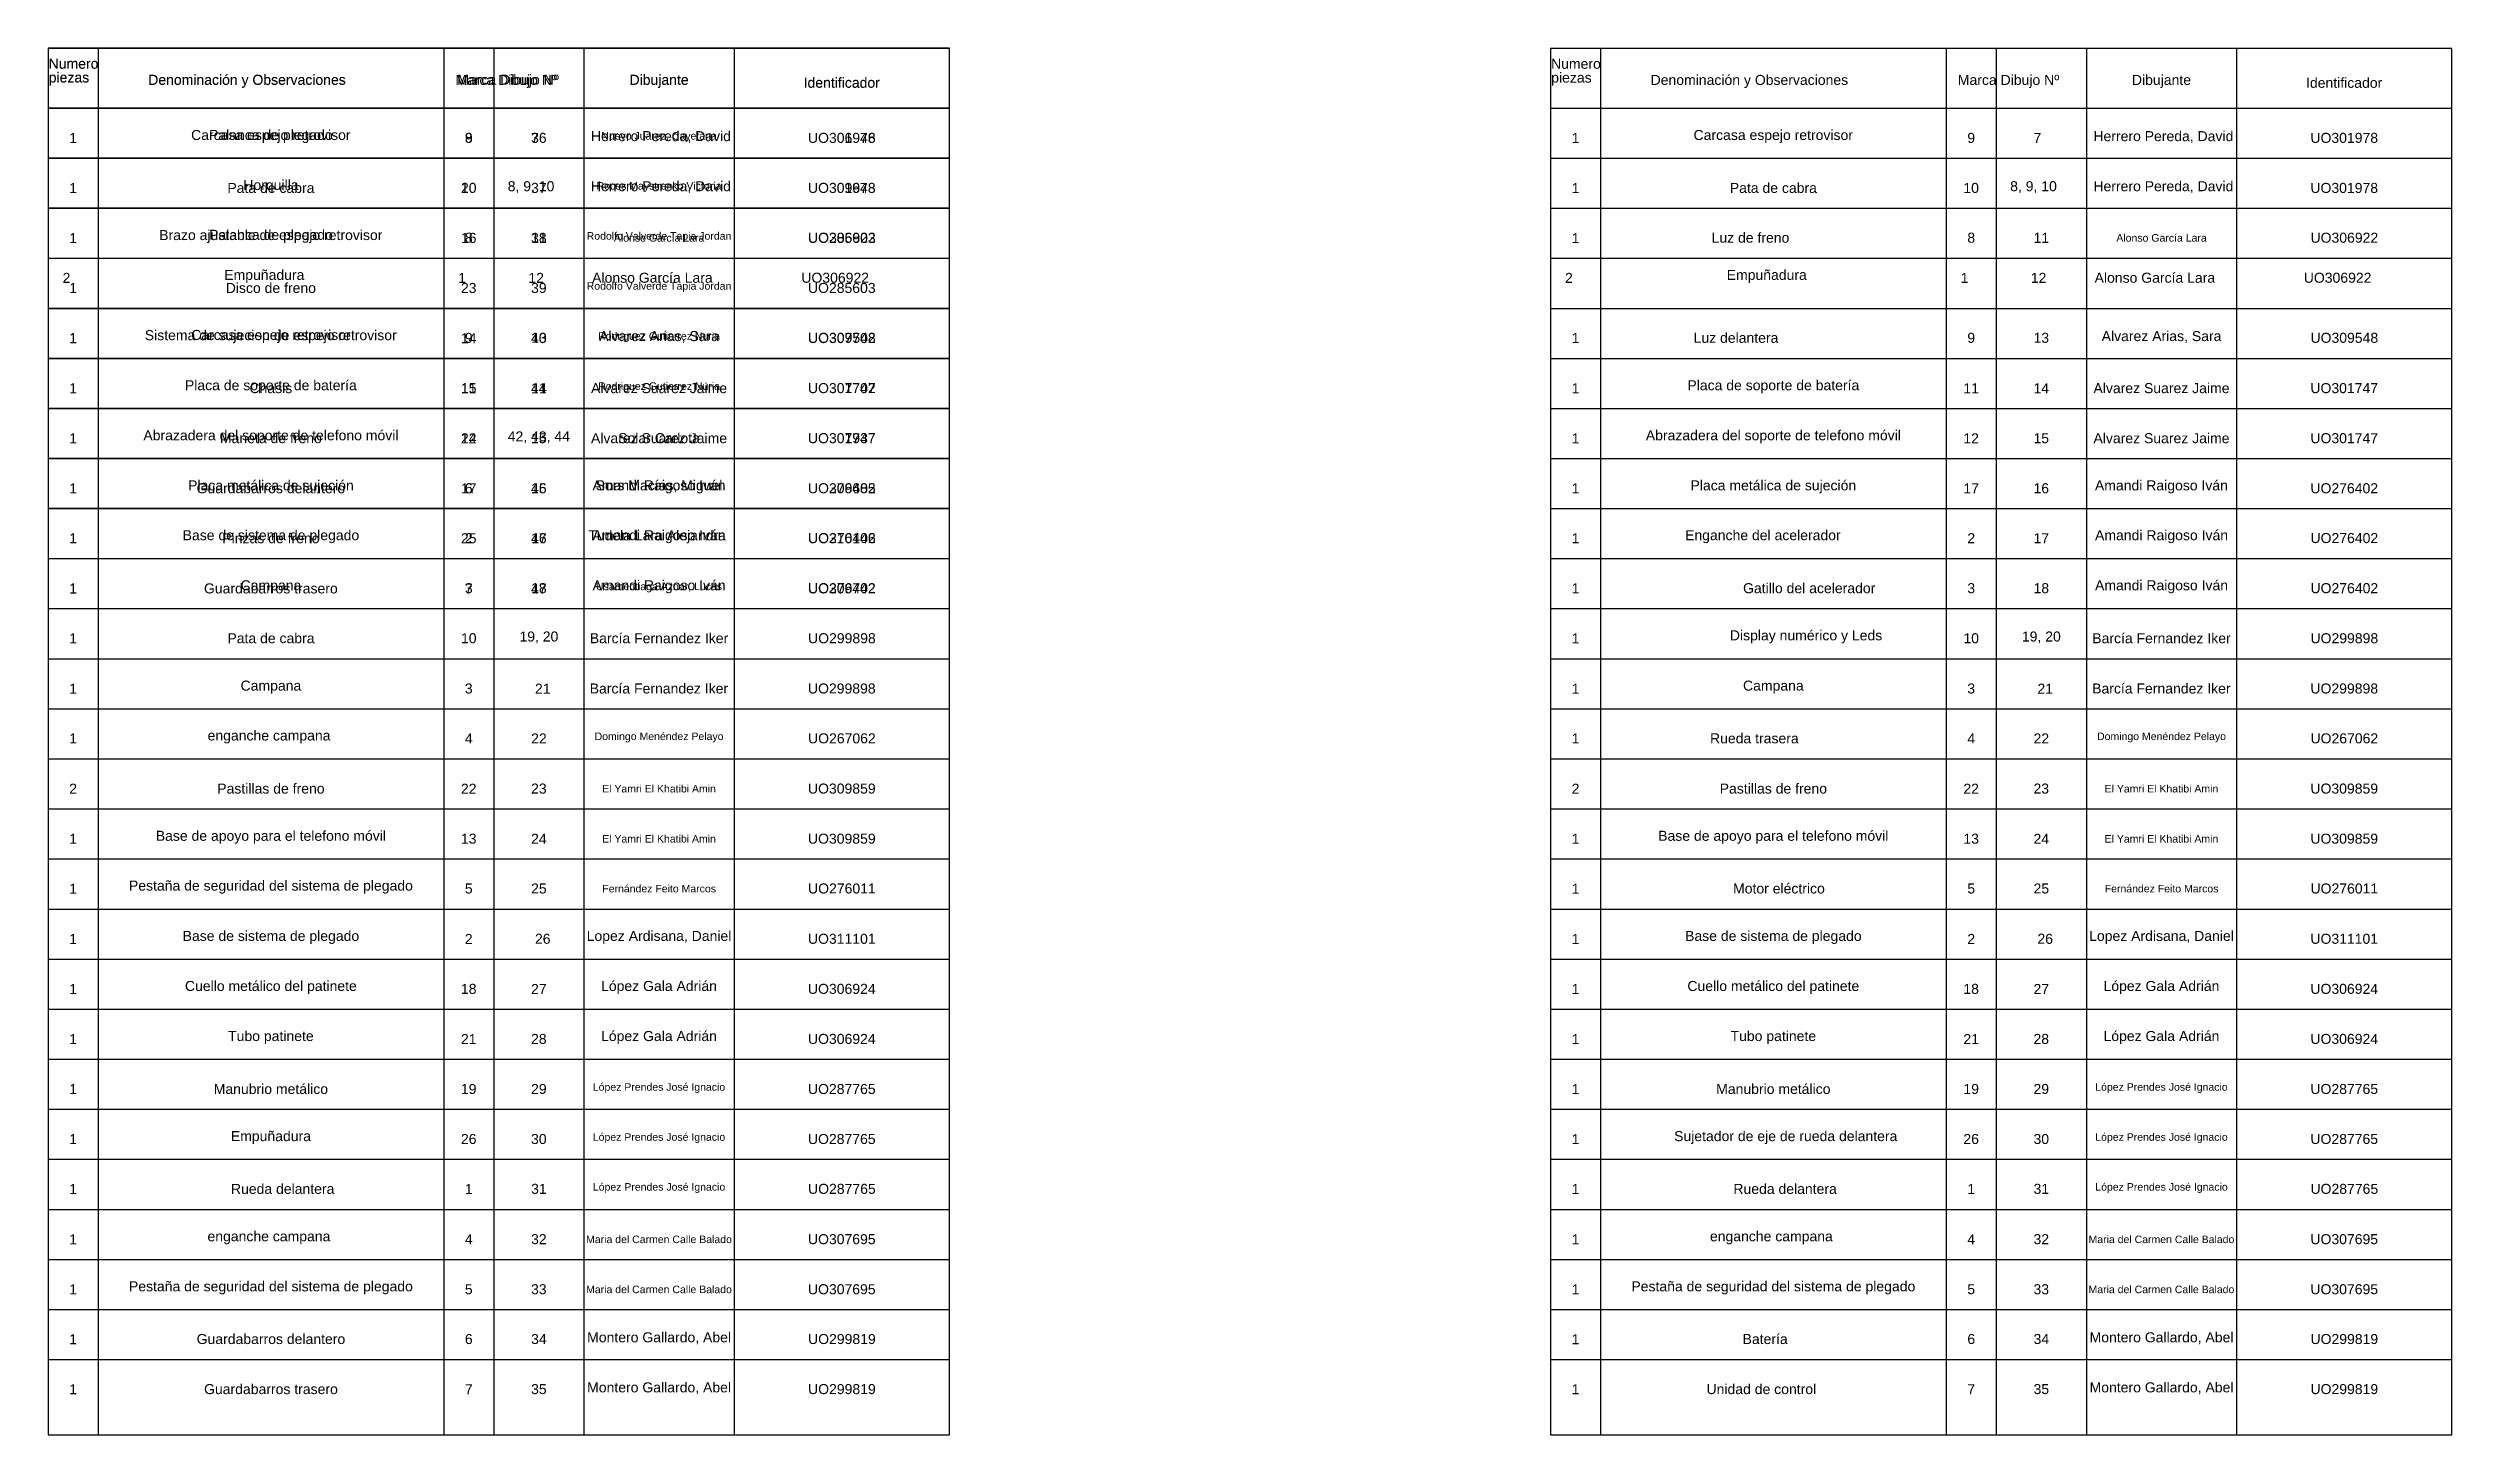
# Model space of a CAD drawing. Header units: millimetres. Extents: x 20 to 500, y 10 to 287.
import ezdxf

# ---------------------------------------------------------------- set-up
doc = ezdxf.new("R2010")
doc.units = ezdxf.units.MM
for name, color, linetype in [('PDF2_0', 7, 'Continuous'), ('PDF2_Texto', 7, 'Continuous'), ('PDF_0', 7, 'Continuous'), ('PDF_Texto', 7, 'Continuous')]:
    doc.layers.add(name, color=color, linetype=linetype)
doc.styles.add('PDF Arial', font='arial.ttf')

# ---------------------------------------------------------------- blocks, each defined once
blk = doc.blocks.new('tabla2')
at = {"layer": 'PDF2_0', "lineweight": 25}
blk.add_lwpolyline([(19.99, 9.99), (200, 9.99), (200, 287), (19.99, 287)], close=True, dxfattribs=at)
at = {"layer": 'PDF2_0', "lineweight": 0}
blk.add_lwpolyline([(19.99, 9.99), (200, 9.99), (200, 287), (19.99, 287)], close=True, dxfattribs=at)
at = {"layer": 'PDF2_0', "lineweight": 25}
for points in [[(29.99, 287), (29.99, 174.99)], [(99, 287), (99, 254.99), (99, 174.99)], [(108.99, 287), (108.99, 174.99)], [(126.99, 287), (126.99, 275), (126.99, 174.99)], [(157, 287), (157, 174.99)], [(200, 275), (19.99, 275)], [(200, 264.99), (19.99, 264.99)], [(200, 254.99), (19.99, 254.99)], [(200, 244.99), (19.99, 244.99)], [(200, 234.99), (19.99, 234.99)], [(200, 225), (19.99, 225)], [(200, 215), (19.99, 215)], [(200, 205), (19.99, 205)], [(200, 194.99), (19.99, 194.99)], [(200, 184.99), (19.99, 184.99)], [(200, 174.99), (19.99, 174.99)]]:
    blk.add_lwpolyline(points, dxfattribs=at)
at = {"layer": 'PDF2_Texto', "char_height": 2, "attachment_point": 7, "style": 'PDF Arial'}
for s, insert in [('Numero', (20.11, 282.88)), ('piezas', (20.13, 279.55)), ('Denominación y Observaciones', (40, 279.08)), ('Marca Dibujo Nº', (101.71, 279.08)), ('Dibujante', (136.1, 279.08)), ('Identificador', (170.86, 279.08))]:
    blk.add_mtext(s, dxfattribs=dict(at, insert=insert))
at = {"layer": 'PDF_Texto', "attachment_point": 7, "style": 'PDF Arial'}
for s, insert, char_height in [('1', (24.21, 268.04), 2), ('Palanca de plegado', (52.13, 268.03), 1.9999), ('8', (103.21, 268.03), 2), ('36', (116.43, 268.03), 2), ('Nuevo Juarez, Cayetana', (130.45, 268.26), 1.4999), ('UO306946', (171.72, 268.03), 2), ('1', (24.21, 258.04), 2), ('Horquilla', (58.98, 258.04), 2), ('20', (102.43, 258.04), 2), ('37', (116.43, 258.04), 2), ('Roces Maystrenko Victoria', (129.52, 258.27), 1.4999), ('UO309643', (171.72, 258.04), 2), ('1', (24.21, 248.04), 2), ('Brazo ajustable de espejo retrovisor', (42.18, 248.04), 1.9999), ('16', (102.43, 248.04), 2), ('Rodolfo Valverde Tapia Jordan', (127.54, 248.27), 1.4999), ('UO285603', (171.72, 248.04), 2), ('1', (24.21, 238.05), 2), ('Disco de freno', (55.47, 238.05), 1.9999), ('23', (102.43, 238.05), 2), ('39', (116.43, 238.05), 2), ('Rodolfo Valverde Tapia Jordan', (127.54, 238.28), 1.4999), ('UO285603', (171.72, 238.05), 2), ('Sistema de sujecion de espejo retrovisor', (39.3, 228.04), 1.9999), ('1', (24.21, 228.04), 2), ('14', (102.43, 228.04), 2), ('40', (116.43, 228.04), 2), ('Rodriguez Gutierrez Nuria', (129.82, 228.27), 1.4999), ('UO307702', (171.72, 228.04), 2), ('1', (24.21, 218.04), 2), ('Chasis', (60.21, 218.04), 2), ('15', (102.43, 218.04), 2), ('41', (116.43, 218.04), 2), ('Rodriguez Gutierrez Nuria', (129.82, 218.27), 1.4999), ('UO307702', (171.72, 218.04), 2), ('1', (24.21, 208.05), 2), ('Maneta de freno', (54.31, 208.05), 1.9999), ('24', (102.43, 208.05), 2), ('42, 43, 44', (111.77, 208.05), 2), ('Solar Carlota', (133.83, 208.05), 1.9999), ('UO307937', (171.72, 208.05), 2), ('1', (24.21, 198.04), 2), ('Guardabarros delantero', (49.65, 198.04), 1.9999), ('6', (103.21, 198.04), 2), ('45', (116.43, 198.04), 2), ('Sors Macías, Miguel', (129.33, 198.04), 1.9999), ('UO309685', (171.72, 198.04), 2), ('1', (24.21, 188.05), 2), ('Pinzas de freno', (54.78, 188.05), 1.9999), ('25', (102.43, 188.05), 2), ('46', (116.43, 188.05), 2), ('Tudela Lara Alejandra', (127.85, 188.05), 1.9999), ('UO310146', (171.72, 188.05), 2), ('1', (24.21, 178.03), 2), ('Guardabarros trasero', (51.12, 178.03), 1.9999), ('7', (103.21, 178.03), 2), ('47', (116.43, 178.03), 2), ('Usamentiaga Aznar, Lucas', (129.4, 178.26), 1.4999), ('UO309742', (171.72, 178.03), 2)]:
    blk.add_mtext(s, dxfattribs=dict(at, insert=insert, char_height=char_height))
at = {"layer": 'PDF_Texto', "insert": (116.43, 248.04), "char_height": 2, "width": 0.3835, "attachment_point": 7, "style": 'PDF Arial'}
blk.add_mtext('38', dxfattribs=at)
blk = doc.blocks.new('tabla1')
at = {"layer": 'PDF_0', "lineweight": 25}
blk.add_lwpolyline([(-280.01, 9.96), (-100.02, 9.96), (-100.02, 286.94), (-280.01, 286.94)], close=True, dxfattribs=at)
at = {"layer": 'PDF_0', "lineweight": 0}
blk.add_lwpolyline([(-280.01, 9.96), (-100.02, 9.96), (-100.02, 286.94), (-280.01, 286.94)], close=True, dxfattribs=at)
at = {"layer": 'PDF_0', "lineweight": 25}
for points in [[(-270.02, 286.93), (-270.02, 9.97)], [(-201.01, 286.93), (-201.01, 254.95), (-201.01, 9.97)], [(-191.01, 286.93), (-191.01, 9.97)], [(-173.02, 286.93), (-173.02, 274.95), (-173.02, 9.97)], [(-143.02, 286.93), (-143.02, 9.97)], [(-100.03, 274.95), (-280, 274.95)], [(-100.03, 264.95), (-280, 264.95)], [(-100.03, 254.95), (-280, 254.95)], [(-100.03, 244.94), (-280, 244.94)], [(-100.03, 234.94), (-280, 234.94)], [(-100.03, 224.94), (-280, 224.94)], [(-100.03, 214.94), (-280, 214.94)], [(-100.03, 204.94), (-280, 204.94)], [(-100.03, 194.94), (-280, 194.94)], [(-100.03, 184.94), (-280, 184.94)], [(-100.03, 174.95), (-280, 174.95)], [(-100.03, 164.95), (-280, 164.95)], [(-100.03, 154.95), (-280, 154.95)], [(-100.03, 144.95), (-280, 144.95)], [(-100.03, 134.95), (-280, 134.95)], [(-100.03, 124.95), (-280, 124.95)], [(-100.03, 114.95), (-280, 114.95)], [(-100.03, 104.95), (-280, 104.95)], [(-100.03, 94.95), (-280, 94.95)], [(-100.03, 84.95), (-280, 84.95)], [(-100.03, 74.95), (-280, 74.95)], [(-100.03, 64.96), (-280, 64.96)], [(-100.03, 54.96), (-280, 54.96)], [(-100.03, 44.96), (-280, 44.96)], [(-100.03, 34.96), (-280, 34.96)], [(-100.03, 24.96), (-280, 24.96)]]:
    blk.add_lwpolyline(points, dxfattribs=at)
at = {"layer": 'PDF2_Texto', "attachment_point": 7, "style": 'PDF Arial'}
for s, insert, char_height in [('Palanca de plegado', (-247.85, 248.09), 2), ('8', (-196.78, 248.09), 2), ('11', (-183.56, 248.09), 2), ('Alonso García Lara', (-167.03, 248.31), 1.5), ('UO306922', (-128.26, 248.09), 2), ('Carcasa espejo retrovisor', (-251.44, 228.09), 2), ('Alvarez Arias, Sara', (-169.96, 228.09), 2), ('1', (-275.78, 228.09), 2), ('9', (-196.78, 228.09), 2), ('13', (-183.56, 228.09), 2), ('UO309548', (-128.26, 228.09), 2), ('1', (-275.78, 188.09), 2), ('Base de sistema de plegado', (-253.14, 188.09), 2), ('2', (-196.78, 188.09), 2), ('17', (-183.56, 188.09), 2), ('Amandi Raigoso Iván', (-171.28, 188.09), 2), ('UO276402', (-128.26, 188.09), 2), ('1', (-275.78, 178.08), 2), ('Campana', (-241.56, 178.08), 2), ('3', (-196.78, 178.08), 2), ('18', (-183.56, 178.08), 2), ('Amandi Raigoso Iván', (-171.28, 178.08), 2), ('UO276402', (-128.26, 178.08), 2), ('1', (-275.78, 168.08), 2), ('Pata de cabra', (-244.2, 168.08), 2), ('10', (-197.56, 168.08), 2), ('19, 20', (-185.89, 168.08), 2), ('Barcía Fernandez Iker', (-171.84, 168.08), 2), ('UO299898', (-128.26, 168.08), 2), ('1', (-275.78, 148.08), 2), ('enganche campana', (-248.16, 148.08), 2), ('4', (-196.78, 148.08), 2), ('22', (-183.56, 148.08), 2), ('Domingo Menéndez Pelayo', (-170.88, 148.31), 1.5), ('UO267062', (-128.26, 148.08), 2), ('1', (-275.78, 118.09), 2), ('Pestaña de seguridad del sistema de plegado', (-263.86, 118.09), 2), ('5', (-196.78, 118.09), 2), ('25', (-183.56, 118.09), 2), ('UO276011', (-128.26, 118.09), 2), ('Fernández Feito Marcos', (-169.35, 118.32), 1.5), ('1', (-275.78, 58.09), 2), ('1', (-196.78, 58.09), 2), ('31', (-183.56, 58.09), 2), ('López Prendes José Ignacio', (-171.23, 58.31), 1.5), ('UO287765', (-128.26, 58.09), 2), ('1', (-275.78, 28.09), 2), ('Guardabarros delantero', (-250.34, 28.09), 2), ('6', (-196.78, 28.09), 2), ('34', (-183.56, 28.09), 2), ('Montero Gallardo, Abel', (-172.37, 28.09), 2), ('UO299819', (-128.26, 28.09), 2), ('1', (-275.78, 18.09), 2), ('Guardabarros trasero', (-248.86, 18.09), 2), ('7', (-196.78, 18.09), 2), ('35', (-183.56, 18.09), 2), ('Montero Gallardo, Abel', (-172.37, 18.09), 2), ('UO299819', (-128.26, 18.09), 2)]:
    blk.add_mtext(s, dxfattribs=dict(at, insert=insert, char_height=char_height))
at = {"layer": 'PDF2_Texto', "insert": (-243.5, 58.09), "char_height": 2, "width": 27.9125, "attachment_point": 7, "style": 'PDF Arial'}
blk.add_mtext('Rueda delantera', dxfattribs=at)
at = {"layer": 'PDF_Texto', "attachment_point": 7, "style": 'PDF Arial'}
for s, insert, char_height in [('Numero', (-279.9, 282.83), 2), ('piezas', (-279.87, 279.5), 2), ('Denominación y Observaciones', (-260.02, 279.03), 1.9999), ('Marca Dibujo Nº', (-198.68, 279.03), 1.9999), ('Dibujante', (-163.92, 279.03), 2), ('Identificador', (-129.15, 279.03), 1.9999), ('1', (-275.79, 268.03), 2), ('Carcasa espejo retrovisor', (-251.45, 268.03), 1.9999), ('9', (-196.79, 268.03), 2), ('7', (-183.57, 268.03), 2), ('Herrero Pereda, David', (-171.61, 268.03), 1.9999), ('UO301978', (-128.28, 268.03), 2), ('1', (-275.79, 258.03), 2), ('Pata de cabra', (-244.21, 258.03), 1.9999), ('10', (-197.57, 258.03), 2), ('8, 9, 10', (-188.23, 258.03), 2), ('Herrero Pereda, David', (-171.61, 258.03), 1.9999), ('UO301978', (-128.28, 258.03), 2), ('1', (-275.79, 248.03), 2), ('2', (-277.11, 240.09), 2), ('Empuñadura', (-244.83, 240.09), 2), ('1', (-198.11, 240.09), 2), ('12', (-184.11, 240.09), 2), ('Alonso García Lara', (-171.37, 240.09), 1.9999), ('UO306922', (-129.6, 240.09), 2), ('1', (-275.79, 218.04), 2), ('Placa de soporte de batería', (-252.68, 218.04), 1.9999), ('11', (-197.57, 218.04), 2), ('14', (-183.57, 218.04), 2), ('Alvarez Suarez Jaime', (-171.6, 218.04), 1.9999), ('UO301747', (-128.28, 218.04), 2), ('1', (-275.79, 208.04), 2), ('Abrazadera del soporte de telefono móvil', (-260.98, 208.04), 1.9999), ('12', (-197.57, 208.04), 2), ('15', (-183.57, 208.04), 2), ('Alvarez Suarez Jaime', (-171.6, 208.04), 1.9999), ('UO301747', (-128.28, 208.04), 2), ('1', (-275.79, 198.04), 2), ('Placa metálica de sujeción', (-252.05, 198.04), 1.9999), ('17', (-197.57, 198.04), 2), ('16', (-183.57, 198.04), 2), ('Amandi Raigoso Iván', (-171.3, 198.04), 1.9999), ('UO276402', (-128.28, 198.04), 2), ('1', (-275.79, 158.04), 2), ('Campana', (-241.57, 158.04), 2), ('3', (-196.79, 158.04), 2), ('21', (-182.79, 158.04), 2), ('Barcía Fernandez Iker', (-171.86, 158.04), 1.9999), ('UO299898', (-128.28, 158.04), 2), ('2', (-275.79, 138.05), 2), ('Pastillas de freno', (-246.23, 138.05), 1.9999), ('22', (-197.57, 138.05), 2), ('23', (-183.57, 138.05), 2), ('El Yamri El Khatibi Amin', (-169.37, 138.28), 1.4999), ('UO309859', (-128.28, 138.05), 2), ('1', (-275.79, 128.04), 2), ('Base de apoyo para el telefono móvil', (-258.51, 128.04), 1.9999), ('13', (-197.57, 128.04), 2), ('24', (-183.57, 128.04), 2), ('El Yamri El Khatibi Amin', (-169.37, 128.27), 1.4999), ('UO309859', (-128.28, 128.04), 2), ('Base de sistema de plegado', (-253.14, 108.04), 1.9999), ('Lopez Ardisana, Daniel', (-172.46, 108.04), 1.9999), ('1', (-275.79, 108.04), 2), ('2', (-196.79, 108.04), 2), ('26', (-182.79, 108.04), 2), ('UO311101', (-128.28, 108.04), 2), ('1', (-275.79, 98.04), 2), ('Cuello metálico del patinete', (-252.68, 98.04), 1.9999), ('18', (-197.57, 98.04), 2), ('27', (-183.57, 98.04), 2), ('López Gala Adrián', (-169.59, 98.04), 1.9999), ('UO306924', (-128.28, 98.04), 2), ('1', (-275.79, 88.04), 2), ('Tubo patinete', (-244.06, 88.04), 1.9999), ('21', (-197.57, 88.04), 2), ('28', (-183.57, 88.04), 2), ('López Gala Adrián', (-169.59, 88.04), 1.9999), ('UO306924', (-128.28, 88.04), 2), ('1', (-275.79, 78.04), 2), ('Manubrio metálico', (-246.93, 78.04), 1.9999), ('19', (-197.57, 78.04), 2), ('29', (-183.57, 78.04), 2), ('López Prendes José Ignacio', (-171.24, 78.27), 1.4999), ('UO287765', (-128.28, 78.04), 2), ('1', (-275.79, 68.05), 2), ('Empuñadura', (-243.51, 68.05), 2), ('26', (-197.57, 68.05), 2), ('30', (-183.57, 68.05), 2), ('López Prendes José Ignacio', (-171.24, 68.27), 1.4999), ('UO287765', (-128.28, 68.05), 2), ('1', (-275.79, 48.04), 2), ('enganche campana', (-248.18, 48.04), 1.9999), ('4', (-196.79, 48.04), 2), ('32', (-183.57, 48.04), 2), ('Maria del Carmen Calle Balado', (-172.58, 48.26), 1.4999), ('UO307695', (-128.28, 48.04), 2), ('1', (-275.79, 38.04), 2), ('Pestaña de seguridad del sistema de plegado', (-263.86, 38.04), 1.9999), ('5', (-196.79, 38.04), 2), ('33', (-183.57, 38.04), 2), ('Maria del Carmen Calle Balado', (-172.58, 38.26), 1.4999), ('UO307695', (-128.28, 38.04), 2)]:
    blk.add_mtext(s, dxfattribs=dict(at, insert=insert, char_height=char_height))

msp = doc.modelspace()

# ---------------------------------------------------------------- linework, layer by layer
at = {"layer": 'PDF_0', "lineweight": 25}
msp.add_lwpolyline([(319.99, 9.96), (499.98, 9.96), (499.98, 286.94), (319.99, 286.94)], close=True, dxfattribs=at)
at = {"layer": 'PDF_0', "lineweight": 0}
msp.add_lwpolyline([(319.99, 9.96), (499.98, 9.96), (499.98, 286.94), (319.99, 286.94)], close=True, dxfattribs=at)
at = {"layer": 'PDF_0', "lineweight": 25}
for points in [[(329.98, 286.93), (329.98, 9.97)], [(398.99, 286.93), (398.99, 254.95), (398.99, 9.97)], [(408.99, 286.93), (408.99, 9.97)], [(426.98, 286.93), (426.98, 274.95), (426.98, 9.97)], [(456.98, 286.93), (456.98, 9.97)], [(499.97, 274.95), (320, 274.95)], [(499.97, 264.95), (320, 264.95)], [(499.97, 254.95), (320, 254.95)], [(499.97, 244.94), (320, 244.94)], [(499.97, 234.94), (320, 234.94)], [(499.97, 224.94), (320, 224.94)], [(499.97, 214.94), (320, 214.94)], [(499.97, 204.94), (320, 204.94)], [(499.97, 194.94), (320, 194.94)], [(499.97, 184.94), (320, 184.94)], [(499.97, 174.95), (320, 174.95)], [(499.97, 164.95), (320, 164.95)], [(499.97, 154.95), (320, 154.95)], [(499.97, 144.95), (320, 144.95)], [(499.97, 134.95), (320, 134.95)], [(499.97, 124.95), (320, 124.95)], [(499.97, 114.95), (320, 114.95)], [(499.97, 104.95), (320, 104.95)], [(499.97, 94.95), (320, 94.95)], [(499.97, 84.95), (320, 84.95)], [(499.97, 74.95), (320, 74.95)], [(499.97, 64.96), (320, 64.96)], [(499.97, 54.96), (320, 54.96)], [(499.97, 44.96), (320, 44.96)], [(499.97, 34.96), (320, 34.96)], [(499.97, 24.96), (320, 24.96)]]:
    msp.add_lwpolyline(points, dxfattribs=at)

# ---------------------------------------------------------------- block references
for name, p in [('tabla2', (0, 0)), ('tabla1', (300, 0))]:
    msp.add_blockref(name, p)

# ---------------------------------------------------------------- texts
at = {"layer": 'PDF2_Texto', "attachment_point": 7, "style": 'PDF Arial'}
for s, insert, char_height in [('Luz de freno', (352.15, 248.09), 2), ('8', (403.22, 248.09), 2), ('11', (416.44, 248.09), 2), ('Alonso García Lara', (432.97, 248.31), 1.5), ('UO306922', (471.74, 248.09), 2), ('Alvarez Arias, Sara', (430.04, 228.09), 2), ('1', (324.22, 228.09), 2), ('Luz delantera', (348.56, 228.09), 2), ('9', (403.22, 228.09), 2), ('13', (416.44, 228.09), 2), ('UO309548', (471.74, 228.09), 2), ('1', (324.22, 188.09), 2), ('Enganche del acelerador', (346.86, 188.09), 2), ('2', (403.22, 188.09), 2), ('17', (416.44, 188.09), 2), ('Amandi Raigoso Iván', (428.72, 188.09), 2), ('UO276402', (471.74, 188.09), 2), ('1', (324.22, 178.08), 2), ('Gatillo del acelerador', (358.44, 178.08), 2), ('3', (403.22, 178.08), 2), ('18', (416.44, 178.08), 2), ('Amandi Raigoso Iván', (428.72, 178.08), 2), ('UO276402', (471.74, 178.08), 2), ('1', (324.22, 168.08), 2), ('Display numérico y Leds', (355.8, 168.08), 2), ('10', (402.44, 168.08), 2), ('19, 20', (414.11, 168.08), 2), ('Barcía Fernandez Iker', (428.16, 168.08), 2), ('UO299898', (471.74, 168.08), 2), ('1', (324.22, 148.08), 2), ('Rueda trasera ', (351.84, 148.08), 2), ('4', (403.22, 148.08), 2), ('22', (416.44, 148.08), 2), ('Domingo Menéndez Pelayo', (429.12, 148.31), 1.5), ('UO267062', (471.74, 148.08), 2), ('1', (324.22, 118.09), 2), ('Motor eléctrico', (356.44, 118.09), 2), ('5', (403.22, 118.09), 2), ('25', (416.44, 118.09), 2), ('UO276011', (471.74, 118.09), 2), ('Fernández Feito Marcos', (430.65, 118.32), 1.5), ('1', (324.22, 58.09), 2), ('1', (403.22, 58.09), 2), ('31', (416.44, 58.09), 2), ('López Prendes José Ignacio', (428.77, 58.31), 1.5), ('UO287765', (471.74, 58.09), 2), ('1', (324.22, 28.09), 2), ('Batería ', (358.34, 28.09), 2), ('6', (403.22, 28.09), 2), ('34', (416.44, 28.09), 2), ('Montero Gallardo, Abel', (427.63, 28.09), 2), ('UO299819', (471.74, 28.09), 2), ('1', (324.22, 18.09), 2), ('Unidad de control', (351.14, 18.09), 2), ('7', (403.22, 18.09), 2), ('35', (416.44, 18.09), 2), ('Montero Gallardo, Abel', (427.63, 18.09), 2), ('UO299819', (471.74, 18.09), 2)]:
    msp.add_mtext(s, dxfattribs=dict(at, insert=insert, char_height=char_height))
at = {"layer": 'PDF2_Texto', "insert": (356.5, 58.09), "char_height": 2, "width": 27.9125, "attachment_point": 7, "style": 'PDF Arial'}
msp.add_mtext('Rueda delantera', dxfattribs=at)
at = {"layer": 'PDF_Texto', "attachment_point": 7, "style": 'PDF Arial'}
for s, insert, char_height in [('Numero', (320.1, 282.83), 2), ('piezas', (320.13, 279.5), 2), ('Denominación y Observaciones', (339.98, 279.03), 1.9999), ('Marca Dibujo Nº', (401.32, 279.03), 1.9999), ('Dibujante', (436.08, 279.03), 2), ('Identificador', (470.85, 279.03), 1.9999), ('1', (324.21, 268.03), 2), ('Carcasa espejo retrovisor', (348.55, 268.03), 1.9999), ('9', (403.21, 268.03), 2), ('7', (416.43, 268.03), 2), ('Herrero Pereda, David', (428.39, 268.03), 1.9999), ('UO301978', (471.72, 268.03), 2), ('1', (324.21, 258.03), 2), ('Pata de cabra', (355.79, 258.03), 1.9999), ('10', (402.43, 258.03), 2), ('8, 9, 10', (411.77, 258.03), 2), ('Herrero Pereda, David', (428.39, 258.03), 1.9999), ('UO301978', (471.72, 258.03), 2), ('1', (324.21, 248.03), 2), ('2', (322.89, 240.09), 2), ('Empuñadura', (355.17, 240.09), 2), ('1', (401.89, 240.09), 2), ('12', (415.89, 240.09), 2), ('Alonso García Lara', (428.63, 240.09), 1.9999), ('UO306922', (470.4, 240.09), 2), ('1', (324.21, 218.04), 2), ('Placa de soporte de batería', (347.32, 218.04), 1.9999), ('11', (402.43, 218.04), 2), ('14', (416.43, 218.04), 2), ('Alvarez Suarez Jaime', (428.4, 218.04), 1.9999), ('UO301747', (471.72, 218.04), 2), ('1', (324.21, 208.04), 2), ('Abrazadera del soporte de telefono móvil', (339.02, 208.04), 1.9999), ('12', (402.43, 208.04), 2), ('15', (416.43, 208.04), 2), ('Alvarez Suarez Jaime', (428.4, 208.04), 1.9999), ('UO301747', (471.72, 208.04), 2), ('1', (324.21, 198.04), 2), ('Placa metálica de sujeción', (347.95, 198.04), 1.9999), ('17', (402.43, 198.04), 2), ('16', (416.43, 198.04), 2), ('Amandi Raigoso Iván', (428.7, 198.04), 1.9999), ('UO276402', (471.72, 198.04), 2), ('1', (324.21, 158.04), 2), ('Campana', (358.43, 158.04), 2), ('3', (403.21, 158.04), 2), ('21', (417.21, 158.04), 2), ('Barcía Fernandez Iker', (428.14, 158.04), 1.9999), ('UO299898', (471.72, 158.04), 2), ('2', (324.21, 138.05), 2), ('Pastillas de freno', (353.77, 138.05), 1.9999), ('22', (402.43, 138.05), 2), ('23', (416.43, 138.05), 2), ('El Yamri El Khatibi Amin', (430.63, 138.28), 1.4999), ('UO309859', (471.72, 138.05), 2), ('1', (324.21, 128.04), 2), ('Base de apoyo para el telefono móvil', (341.49, 128.04), 1.9999), ('13', (402.43, 128.04), 2), ('24', (416.43, 128.04), 2), ('El Yamri El Khatibi Amin', (430.63, 128.27), 1.4999), ('UO309859', (471.72, 128.04), 2), ('Base de sistema de plegado', (346.86, 108.04), 1.9999), ('Lopez Ardisana, Daniel', (427.54, 108.04), 1.9999), ('1', (324.21, 108.04), 2), ('2', (403.21, 108.04), 2), ('26', (417.21, 108.04), 2), ('UO311101', (471.72, 108.04), 2), ('1', (324.21, 98.04), 2), ('Cuello metálico del patinete', (347.32, 98.04), 1.9999), ('18', (402.43, 98.04), 2), ('27', (416.43, 98.04), 2), ('López Gala Adrián', (430.41, 98.04), 1.9999), ('UO306924', (471.72, 98.04), 2), ('1', (324.21, 88.04), 2), ('Tubo patinete', (355.94, 88.04), 1.9999), ('21', (402.43, 88.04), 2), ('28', (416.43, 88.04), 2), ('López Gala Adrián', (430.41, 88.04), 1.9999), ('UO306924', (471.72, 88.04), 2), ('1', (324.21, 78.04), 2), ('Manubrio metálico', (353.07, 78.04), 1.9999), ('19', (402.43, 78.04), 2), ('29', (416.43, 78.04), 2), ('López Prendes José Ignacio', (428.76, 78.27), 1.4999), ('UO287765', (471.72, 78.04), 2), ('1', (324.21, 68.05), 2), ('Sujetador de eje de rueda delantera', (344.67, 68.05), 1.9999), ('26', (402.43, 68.05), 2), ('30', (416.43, 68.05), 2), ('López Prendes José Ignacio', (428.76, 68.27), 1.4999), ('UO287765', (471.72, 68.05), 2), ('1', (324.21, 48.04), 2), ('enganche campana', (351.82, 48.04), 1.9999), ('4', (403.21, 48.04), 2), ('32', (416.43, 48.04), 2), ('Maria del Carmen Calle Balado', (427.42, 48.26), 1.4999), ('UO307695', (471.72, 48.04), 2), ('1', (324.21, 38.04), 2), ('Pestaña de seguridad del sistema de plegado', (336.14, 38.04), 1.9999), ('5', (403.21, 38.04), 2), ('33', (416.43, 38.04), 2), ('Maria del Carmen Calle Balado', (427.42, 38.26), 1.4999), ('UO307695', (471.72, 38.04), 2)]:
    msp.add_mtext(s, dxfattribs=dict(at, insert=insert, char_height=char_height))

doc.saveas('drawing.dxf')
